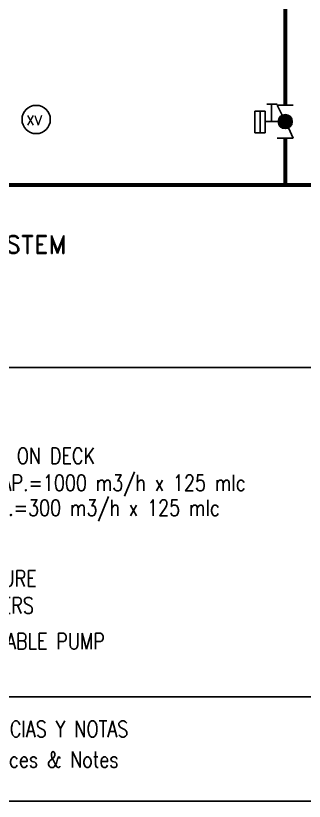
# Model space of a CAD drawing. Extents: x -22909.9 to -22897.8, y -4.7 to 4.1.
# Drawn here: x -22904.94 to -22903.843, y -4.711 to -1.724 of the extents above; entities that cross this region are included whole.
import ezdxf
from ezdxf.enums import TextEntityAlignment as Align

# ---------------------------------------------------------------- set-up
doc = ezdxf.new("R2010")
doc.units = 0
doc.header["$MEASUREMENT"] = 0
doc.layers.get('0').update_dxf_attribs({"linetype": 'CONTINUOUS'})
for name, color, linetype in [('CARGA', 7, 'CONTINUOUS'), ('DESCARGA', 5, 'CONTINUOUS'), ('FORMATO', 7, 'CONTINUOUS')]:
    doc.layers.add(name, color=color, linetype=linetype)
doc.styles.add('ROMAND', font='romand', dxfattribs={"height": 0.0339})
doc.styles.add('SIMPLEX', font='SIMPLEX.SHX')

# ---------------------------------------------------------------- blocks, each defined once
blk = doc.blocks.new('*X22')
at = {"color": 0}
for p, q in [((3.2725, 2.9365), (3.3005, 2.9645)), ((3.2725, 2.9366), (3.3003, 2.9645)), ((3.2725, 2.9368), (3.3002, 2.9645)), ((3.2725, 2.937), (3.3, 2.9645)), ((3.2725, 2.9372), (3.2998, 2.9645)), ((3.2725, 2.9373), (3.2996, 2.9645)), ((3.2725, 2.9375), (3.2995, 2.9645)), ((3.2725, 2.9377), (3.2993, 2.9645)), ((3.2725, 2.9379), (3.2991, 2.9645)), ((3.2725, 2.938), (3.2989, 2.9645)), ((3.2725, 2.9382), (3.2988, 2.9645)), ((3.2725, 2.9384), (3.2986, 2.9645)), ((3.2725, 2.9386), (3.2984, 2.9645)), ((3.2725, 2.9361), (3.3008, 2.9644)), ((3.2725, 2.9363), (3.3007, 2.9644)), ((3.2725, 2.9388), (3.2982, 2.9644)), ((3.2725, 2.939), (3.298, 2.9644)), ((3.2726, 2.935), (3.302, 2.9644)), ((3.2726, 2.9351), (3.3018, 2.9644)), ((3.2726, 2.9353), (3.3017, 2.9644)), ((3.2726, 2.9355), (3.3015, 2.9644)), ((3.2726, 2.9356), (3.3013, 2.9644)), ((3.2726, 2.9358), (3.3012, 2.9644)), ((3.2726, 2.936), (3.301, 2.9644)), ((3.2726, 2.9392), (3.2978, 2.9644)), ((3.2726, 2.9393), (3.2976, 2.9644)), ((3.2726, 2.9395), (3.2975, 2.9644)), ((3.2726, 2.9397), (3.2973, 2.9644)), ((3.2726, 2.9399), (3.2971, 2.9644)), ((3.2726, 2.9401), (3.2969, 2.9644)), ((3.2726, 2.9348), (3.3022, 2.9643)), ((3.2726, 2.9403), (3.2967, 2.9643)), ((3.2727, 2.9342), (3.3028, 2.9643)), ((3.2727, 2.9343), (3.3026, 2.9643)), ((3.2727, 2.9345), (3.3025, 2.9643)), ((3.2727, 2.9347), (3.3023, 2.9643)), ((3.2727, 2.9405), (3.2965, 2.9643)), ((3.2727, 2.9407), (3.2963, 2.9643)), ((3.2727, 2.9409), (3.2961, 2.9643)), ((3.2727, 2.934), (3.3029, 2.9642)), ((3.2727, 2.9411), (3.2959, 2.9642)), ((3.2728, 2.9334), (3.3036, 2.9642)), ((3.2728, 2.9336), (3.3034, 2.9642)), ((3.2728, 2.9337), (3.3033, 2.9642)), ((3.2728, 2.9339), (3.3031, 2.9642)), ((3.2728, 2.9413), (3.2957, 2.9642)), ((3.2728, 2.9415), (3.2955, 2.9642)), ((3.2728, 2.9417), (3.2953, 2.9642)), ((3.2729, 2.9328), (3.3042, 2.9641)), ((3.2729, 2.933), (3.304, 2.9641)), ((3.2729, 2.9331), (3.3039, 2.9641)), ((3.2729, 2.9333), (3.3037, 2.9641)), ((3.2729, 2.9419), (3.295, 2.9641)), ((3.2729, 2.9421), (3.2948, 2.9641)), ((3.2729, 2.9424), (3.2946, 2.964)), ((3.273, 2.9324), (3.3046, 2.964)), ((3.273, 2.9325), (3.3045, 2.964)), ((3.273, 2.9327), (3.3043, 2.964)), ((3.273, 2.9426), (3.2944, 2.964)), ((3.273, 2.9428), (3.2942, 2.964)), ((3.273, 2.9322), (3.3048, 2.9639)), ((3.2731, 2.9319), (3.3051, 2.9639)), ((3.2731, 2.9321), (3.3049, 2.9639)), ((3.2731, 2.943), (3.294, 2.9639)), ((3.2731, 2.9432), (3.2937, 2.9639)), ((3.2731, 2.9318), (3.3052, 2.9638)), ((3.2732, 2.9315), (3.3055, 2.9638)), ((3.2732, 2.9316), (3.3053, 2.9638)), ((3.2732, 2.9435), (3.2935, 2.9638)), ((3.2732, 2.9437), (3.2933, 2.9638)), ((3.2732, 2.9313), (3.3056, 2.9637)), ((3.2733, 2.9311), (3.3059, 2.9637)), ((3.2733, 2.9312), (3.3058, 2.9637)), ((3.2733, 2.9439), (3.293, 2.9637)), ((3.2733, 2.9442), (3.2928, 2.9637)), ((3.2733, 2.9309), (3.3061, 2.9636)), ((3.2734, 2.9306), (3.3063, 2.9636)), ((3.2734, 2.9308), (3.3062, 2.9636)), ((3.2734, 2.9444), (3.2926, 2.9636)), ((3.2734, 2.9305), (3.3065, 2.9635)), ((3.2735, 2.9302), (3.3068, 2.9635)), ((3.2735, 2.9304), (3.3066, 2.9635)), ((3.2735, 2.9447), (3.2923, 2.9635)), ((3.2735, 2.9449), (3.2921, 2.9635)), ((3.2736, 2.93), (3.307, 2.9634)), ((3.2736, 2.9301), (3.3069, 2.9634)), ((3.2736, 2.9451), (3.2918, 2.9634)), ((3.2736, 2.9298), (3.3072, 2.9633)), ((3.2737, 2.9295), (3.3074, 2.9633)), ((3.2737, 2.9297), (3.3073, 2.9633)), ((3.2737, 2.9454), (3.2916, 2.9633)), ((3.2737, 2.9457), (3.2913, 2.9632)), ((3.2738, 2.9293), (3.3077, 2.9632)), ((3.2738, 2.9294), (3.3076, 2.9632)), ((3.2738, 2.9459), (3.2911, 2.9631)), ((3.2739, 2.929), (3.308, 2.9631)), ((3.2739, 2.9291), (3.3078, 2.9631)), ((3.2739, 2.9462), (3.2908, 2.9631)), ((3.2739, 2.9289), (3.3081, 2.963)), ((3.274, 2.9287), (3.3082, 2.963)), ((3.274, 2.9464), (3.2905, 2.963)), ((3.274, 2.9286), (3.3084, 2.9629)), ((3.2741, 2.9285), (3.3085, 2.9629)), ((3.2741, 2.9467), (3.2903, 2.9629)), ((3.2741, 2.9284), (3.3086, 2.9628)), ((3.2742, 2.9281), (3.3089, 2.9628)), ((3.2742, 2.9282), (3.3088, 2.9628)), ((3.2742, 2.947), (3.29, 2.9628)), ((3.2743, 2.9278), (3.3091, 2.9627)), ((3.2743, 2.928), (3.309, 2.9627)), ((3.2743, 2.9473), (3.2897, 2.9627)), ((3.2744, 2.9276), (3.3094, 2.9626)), ((3.2744, 2.9277), (3.3093, 2.9626)), ((3.2744, 2.9476), (3.2894, 2.9625)), ((3.2745, 2.9273), (3.3096, 2.9625)), ((3.2745, 2.9275), (3.3095, 2.9625)), ((3.2746, 2.9271), (3.3099, 2.9624)), ((3.2746, 2.9272), (3.3098, 2.9624)), ((3.2746, 2.9479), (3.2891, 2.9624)), ((3.2747, 2.927), (3.31, 2.9623)), ((3.2747, 2.9482), (3.2888, 2.9623)), ((3.2747, 2.9268), (3.3101, 2.9622)), ((3.2748, 2.9267), (3.3103, 2.9622)), ((3.2748, 2.9485), (3.2885, 2.9622)), ((3.2748, 2.9266), (3.3104, 2.9621)), ((3.2749, 2.9265), (3.3105, 2.9621)), ((3.275, 2.9262), (3.3108, 2.962)), ((3.275, 2.9263), (3.3106, 2.962)), ((3.275, 2.9488), (3.2882, 2.962)), ((3.2751, 2.926), (3.311, 2.9619)), ((3.2751, 2.9261), (3.3109, 2.9619)), ((3.2751, 2.9492), (3.2878, 2.9619)), ((3.2752, 2.9259), (3.3111, 2.9618)), ((3.2752, 2.9258), (3.3112, 2.9617)), ((3.2753, 2.9256), (3.3113, 2.9617)), ((3.2753, 2.9495), (3.2875, 2.9617)), ((3.2754, 2.9254), (3.3116, 2.9616)), ((3.2754, 2.9255), (3.3115, 2.9616)), ((3.2755, 2.9253), (3.3117, 2.9615)), ((3.2755, 2.9499), (3.2871, 2.9615)), ((3.2755, 2.9252), (3.3118, 2.9614)), ((3.2756, 2.925), (3.3119, 2.9614)), ((3.2757, 2.9248), (3.3122, 2.9613)), ((3.2757, 2.9249), (3.312, 2.9613)), ((3.2757, 2.9502), (3.2868, 2.9613)), ((3.2758, 2.9247), (3.3123, 2.9612)), ((3.2758, 2.9246), (3.3124, 2.9611)), ((3.2759, 2.9245), (3.3125, 2.9611)), ((3.2759, 2.9506), (3.2864, 2.9611)), ((3.276, 2.9244), (3.3126, 2.961)), ((3.276, 2.9242), (3.3127, 2.9609)), ((3.2761, 2.9241), (3.3128, 2.9609)), ((3.2761, 2.951), (3.286, 2.9609)), ((3.2762, 2.9239), (3.3131, 2.9608)), ((3.2762, 2.924), (3.313, 2.9608)), ((3.2763, 2.9238), (3.3132, 2.9607)), ((3.2764, 2.9236), (3.3134, 2.9606)), ((3.2764, 2.9237), (3.3133, 2.9606)), ((3.2764, 2.9514), (3.2855, 2.9606)), ((3.2765, 2.9235), (3.3135, 2.9605)), ((3.2766, 2.9233), (3.3137, 2.9604)), ((3.2766, 2.9234), (3.3136, 2.9604)), ((3.2766, 2.9519), (3.2851, 2.9603)), ((3.2767, 2.9231), (3.3138, 2.9603)), ((3.2768, 2.923), (3.3139, 2.9602)), ((3.2768, 2.9229), (3.3141, 2.9601)), ((3.2769, 2.9228), (3.3142, 2.9601)), ((3.277, 2.9227), (3.3143, 2.96)), ((3.277, 2.9524), (3.2846, 2.96)), ((3.277, 2.9226), (3.3144, 2.9599)), ((3.2771, 2.9225), (3.3145, 2.9599)), ((3.2772, 2.9224), (3.3146, 2.9598)), ((3.2773, 2.9223), (3.3147, 2.9597)), ((3.2773, 2.9222), (3.3148, 2.9596)), ((3.2773, 2.953), (3.284, 2.9596)), ((3.2774, 2.9221), (3.3149, 2.9596)), ((3.2775, 2.922), (3.315, 2.9595)), ((3.2776, 2.9218), (3.3152, 2.9594)), ((3.2776, 2.9219), (3.3151, 2.9594)), ((3.2777, 2.9217), (3.3153, 2.9593)), ((3.2778, 2.9216), (3.3154, 2.9592)), ((3.2778, 2.9536), (3.2834, 2.9592)), ((3.2779, 2.9214), (3.3156, 2.9591)), ((3.2779, 2.9215), (3.3155, 2.9591)), ((3.278, 2.9213), (3.3157, 2.959)), ((3.2781, 2.9212), (3.3158, 2.9589)), ((3.2782, 2.9211), (3.3159, 2.9588)), ((3.2782, 2.921), (3.316, 2.9587)), ((3.2783, 2.9209), (3.3161, 2.9587)), ((3.2784, 2.9208), (3.3162, 2.9586)), ((3.2784, 2.9544), (3.2826, 2.9586)), ((3.2785, 2.9207), (3.3163, 2.9585)), ((3.2785, 2.9206), (3.3164, 2.9584)), ((3.2786, 2.9205), (3.3165, 2.9584)), ((3.2787, 2.9204), (3.3166, 2.9583)), ((3.2788, 2.9203), (3.3167, 2.9582)), ((3.2789, 2.9202), (3.3168, 2.9581)), ((3.2789, 2.9201), (3.3169, 2.958)), ((3.279, 2.92), (3.317, 2.9579)), ((3.2791, 2.9199), (3.3171, 2.9579)), ((3.2792, 2.9198), (3.3172, 2.9578)), ((3.2793, 2.9197), (3.3173, 2.9577)), ((3.2793, 2.9555), (3.2815, 2.9576)), ((3.2794, 2.9196), (3.3174, 2.9576)), ((3.2794, 2.9195), (3.3175, 2.9575)), ((3.2795, 2.9194), (3.3175, 2.9575)), ((3.2796, 2.9193), (3.3176, 2.9574)), ((3.2797, 2.9193), (3.3177, 2.9573)), ((3.2798, 2.9192), (3.3178, 2.9572)), ((3.2799, 2.9191), (3.3179, 2.9571)), ((3.28, 2.919), (3.318, 2.957)), ((3.28, 2.9189), (3.3181, 2.9569)), ((3.2801, 2.9188), (3.3182, 2.9569)), ((3.2802, 2.9187), (3.3183, 2.9568)), ((3.2803, 2.9186), (3.3184, 2.9567)), ((3.2804, 2.9185), (3.3184, 2.9566)), ((3.2805, 2.9184), (3.3185, 2.9565)), ((3.2806, 2.9184), (3.3186, 2.9564)), ((3.2807, 2.9183), (3.3187, 2.9563)), ((3.2807, 2.9182), (3.3188, 2.9562)), ((3.2808, 2.9181), (3.3189, 2.9561)), ((3.2809, 2.918), (3.319, 2.956)), ((3.281, 2.9179), (3.3191, 2.956)), ((3.2811, 2.9178), (3.3191, 2.9559)), ((3.2812, 2.9178), (3.3192, 2.9558)), ((3.2813, 2.9177), (3.3193, 2.9557)), ((3.2814, 2.9176), (3.3194, 2.9556)), ((3.2815, 2.9175), (3.3195, 2.9555)), ((3.2816, 2.9174), (3.3196, 2.9554)), ((3.2817, 2.9173), (3.3196, 2.9553)), ((3.2818, 2.9173), (3.3197, 2.9552)), ((3.2819, 2.9172), (3.3198, 2.9551)), ((3.282, 2.9171), (3.3199, 2.955)), ((3.2821, 2.917), (3.32, 2.9549)), ((3.2821, 2.9169), (3.3201, 2.9548)), ((3.2822, 2.9168), (3.3201, 2.9547)), ((3.2823, 2.9168), (3.3202, 2.9546)), ((3.2824, 2.9167), (3.3203, 2.9545)), ((3.2825, 2.9166), (3.3204, 2.9544)), ((3.2826, 2.9165), (3.3205, 2.9543)), ((3.2827, 2.9165), (3.3205, 2.9542)), ((3.2828, 2.9164), (3.3206, 2.9541)), ((3.2829, 2.9163), (3.3207, 2.9541)), ((3.283, 2.9162), (3.3208, 2.954)), ((3.2831, 2.9161), (3.3208, 2.9539)), ((3.2832, 2.9161), (3.3209, 2.9537)), ((3.2833, 2.916), (3.321, 2.9536)), ((3.2834, 2.9159), (3.3211, 2.9535)), ((3.2835, 2.9158), (3.3211, 2.9534)), ((3.2836, 2.9158), (3.3212, 2.9533)), ((3.2837, 2.9157), (3.3213, 2.9532)), ((3.2838, 2.9156), (3.3214, 2.9531)), ((3.2839, 2.9155), (3.3214, 2.953)), ((3.2841, 2.9155), (3.3215, 2.9529)), ((3.2842, 2.9154), (3.3216, 2.9528)), ((3.2843, 2.9153), (3.3217, 2.9527)), ((3.2844, 2.9153), (3.3217, 2.9526)), ((3.2845, 2.9152), (3.3218, 2.9525)), ((3.2846, 2.9151), (3.3219, 2.9524)), ((3.2847, 2.915), (3.3219, 2.9523)), ((3.2848, 2.915), (3.322, 2.9522)), ((3.2849, 2.9149), (3.3221, 2.9521)), ((3.285, 2.9148), (3.3221, 2.952)), ((3.2851, 2.9148), (3.3222, 2.9519)), ((3.2852, 2.9147), (3.3223, 2.9518)), ((3.2853, 2.9146), (3.3223, 2.9516)), ((3.2854, 2.9146), (3.3224, 2.9515)), ((3.2856, 2.9145), (3.3225, 2.9514)), ((3.2857, 2.9144), (3.3225, 2.9513)), ((3.2858, 2.9144), (3.3226, 2.9512)), ((3.2859, 2.9143), (3.3227, 2.9511)), ((3.286, 2.9142), (3.3227, 2.951)), ((3.2861, 2.9142), (3.3228, 2.9509)), ((3.2862, 2.9141), (3.3229, 2.9508)), ((3.2863, 2.914), (3.3229, 2.9506)), ((3.2865, 2.914), (3.323, 2.9505)), ((3.2866, 2.9139), (3.3231, 2.9504)), ((3.2867, 2.9139), (3.3231, 2.9503)), ((3.2868, 2.9138), (3.3232, 2.9502)), ((3.2869, 2.9137), (3.3232, 2.9501)), ((3.287, 2.9137), (3.3233, 2.95)), ((3.2871, 2.9136), (3.3234, 2.9498)), ((3.2873, 2.9136), (3.3234, 2.9497)), ((3.2874, 2.9135), (3.3235, 2.9496)), ((3.2875, 2.9134), (3.3235, 2.9495)), ((3.2876, 2.9134), (3.3236, 2.9494)), ((3.2877, 2.9133), (3.3237, 2.9492)), ((3.2879, 2.9133), (3.3237, 2.9491)), ((3.288, 2.9132), (3.3238, 2.949)), ((3.2881, 2.9132), (3.3238, 2.9489)), ((3.2882, 2.9131), (3.3239, 2.9488)), ((3.2883, 2.913), (3.3239, 2.9486)), ((3.2885, 2.913), (3.324, 2.9485)), ((3.2886, 2.9129), (3.324, 2.9484)), ((3.2887, 2.9129), (3.3241, 2.9483)), ((3.2888, 2.9128), (3.3242, 2.9482)), ((3.289, 2.9128), (3.3242, 2.948)), ((3.2891, 2.9127), (3.3243, 2.9479)), ((3.2892, 2.9127), (3.3243, 2.9478)), ((3.2893, 2.9126), (3.3244, 2.9477)), ((3.2895, 2.9126), (3.3244, 2.9475)), ((3.2896, 2.9125), (3.3245, 2.9474)), ((3.2897, 2.9125), (3.3245, 2.9473)), ((3.2898, 2.9124), (3.3246, 2.9471)), ((3.29, 2.9124), (3.3246, 2.947)), ((3.2901, 2.9123), (3.3247, 2.9469)), ((3.2902, 2.9123), (3.3247, 2.9468)), ((3.2904, 2.9122), (3.3248, 2.9466)), ((3.2905, 2.9122), (3.3248, 2.9465)), ((3.2906, 2.9121), (3.3248, 2.9464)), ((3.2907, 2.9121), (3.3249, 2.9462)), ((3.2909, 2.912), (3.3249, 2.9461)), ((3.291, 2.912), (3.325, 2.946)), ((3.2911, 2.912), (3.325, 2.9458)), ((3.2913, 2.9119), (3.3251, 2.9457)), ((3.2914, 2.9119), (3.3251, 2.9456)), ((3.2915, 2.9118), (3.3251, 2.9454)), ((3.2917, 2.9118), (3.3252, 2.9453)), ((3.2918, 2.9117), (3.3252, 2.9452)), ((3.292, 2.9117), (3.3253, 2.945)), ((3.2921, 2.9117), (3.3253, 2.9449)), ((3.2922, 2.9116), (3.3253, 2.9447)), ((3.2924, 2.9116), (3.3254, 2.9446)), ((3.2925, 2.9116), (3.3254, 2.9445)), ((3.2926, 2.9115), (3.3255, 2.9443)), ((3.2928, 2.9115), (3.3255, 2.9442)), ((3.2929, 2.9114), (3.3255, 2.944)), ((3.2931, 2.9114), (3.3256, 2.9439)), ((3.2932, 2.9114), (3.3256, 2.9438)), ((3.2934, 2.9113), (3.3256, 2.9436)), ((3.2935, 2.9113), (3.3257, 2.9435)), ((3.2936, 2.9113), (3.3257, 2.9433)), ((3.2938, 2.9112), (3.3257, 2.9432)), ((3.2939, 2.9112), (3.3258, 2.943)), ((3.2941, 2.9112), (3.3258, 2.9429)), ((3.2942, 2.9112), (3.3258, 2.9427)), ((3.2944, 2.9111), (3.3259, 2.9426)), ((3.2945, 2.9111), (3.3259, 2.9425)), ((3.2947, 2.9111), (3.3259, 2.9423)), ((3.2948, 2.911), (3.3259, 2.9421)), ((3.295, 2.911), (3.326, 2.942)), ((3.2951, 2.911), (3.326, 2.9418)), ((3.2953, 2.911), (3.326, 2.9417)), ((3.2954, 2.9109), (3.326, 2.9415)), ((3.2956, 2.9109), (3.3261, 2.9414)), ((3.2957, 2.9109), (3.3261, 2.9412)), ((3.2959, 2.9109), (3.3261, 2.9411)), ((3.2961, 2.9109), (3.3261, 2.9409)), ((3.2962, 2.9108), (3.3261, 2.9408)), ((3.2964, 2.9108), (3.3262, 2.9406)), ((3.2965, 2.9108), (3.3262, 2.9404)), ((3.2967, 2.9108), (3.3262, 2.9403)), ((3.2969, 2.9108), (3.3262, 2.9401)), ((3.297, 2.9108), (3.3262, 2.94)), ((3.2972, 2.9107), (3.3262, 2.9398)), ((3.2973, 2.9107), (3.3262, 2.9396)), ((3.2975, 2.9107), (3.3263, 2.9395)), ((3.2977, 2.9107), (3.3263, 2.9393)), ((3.2978, 2.9107), (3.3263, 2.9391)), ((3.298, 2.9107), (3.3263, 2.939)), ((3.2982, 2.9107), (3.3263, 2.9388)), ((3.2983, 2.9107), (3.3263, 2.9386)), ((3.2985, 2.9107), (3.3263, 2.9385)), ((3.2987, 2.9107), (3.3263, 2.9383)), ((3.2989, 2.9107), (3.3263, 2.9381)), ((3.299, 2.9107), (3.3263, 2.9379)), ((3.2992, 2.9107), (3.3263, 2.9378)), ((3.2994, 2.9107), (3.3263, 2.9376)), ((3.2996, 2.9107), (3.3263, 2.9374)), ((3.2997, 2.9107), (3.3263, 2.9372)), ((3.2999, 2.9107), (3.3263, 2.9371)), ((3.3001, 2.9107), (3.3263, 2.9369)), ((3.3003, 2.9107), (3.3263, 2.9367)), ((3.3005, 2.9107), (3.3263, 2.9365)), ((3.3007, 2.9107), (3.3263, 2.9363)), ((3.3008, 2.9107), (3.3263, 2.9361)), ((3.301, 2.9107), (3.3263, 2.936)), ((3.3012, 2.9107), (3.3263, 2.9358)), ((3.3014, 2.9107), (3.3263, 2.9356)), ((3.3016, 2.9107), (3.3262, 2.9354)), ((3.3018, 2.9108), (3.3262, 2.9352)), ((3.302, 2.9108), (3.3262, 2.935)), ((3.3022, 2.9108), (3.3262, 2.9348)), ((3.3024, 2.9108), (3.3262, 2.9346)), ((3.3026, 2.9108), (3.3261, 2.9344)), ((3.3028, 2.9109), (3.3261, 2.9342)), ((3.303, 2.9109), (3.3261, 2.934)), ((3.3032, 2.9109), (3.3261, 2.9338)), ((3.3034, 2.9109), (3.326, 2.9336)), ((3.3036, 2.911), (3.326, 2.9334)), ((3.3038, 2.911), (3.326, 2.9332)), ((3.304, 2.9111), (3.3259, 2.933)), ((3.3042, 2.9111), (3.3259, 2.9327)), ((3.3045, 2.9111), (3.3258, 2.9325)), ((3.3047, 2.9112), (3.3258, 2.9323)), ((3.3049, 2.9112), (3.3258, 2.9321)), ((3.3051, 2.9113), (3.3257, 2.9319)), ((3.3054, 2.9113), (3.3257, 2.9316)), ((3.3056, 2.9114), (3.3256, 2.9314)), ((3.3058, 2.9114), (3.3256, 2.9312)), ((3.3061, 2.9115), (3.3255, 2.9309)), ((3.3063, 2.9115), (3.3254, 2.9307)), ((3.3065, 2.9116), (3.3254, 2.9304)), ((3.3068, 2.9117), (3.3253, 2.9302)), ((3.307, 2.9118), (3.3252, 2.93)), ((3.3073, 2.9118), (3.3252, 2.9297)), ((3.3075, 2.9119), (3.3251, 2.9294)), ((3.3078, 2.912), (3.325, 2.9292)), ((3.3081, 2.9121), (3.3249, 2.9289)), ((3.3083, 2.9122), (3.3248, 2.9286)), ((3.3086, 2.9123), (3.3247, 2.9284)), ((3.3089, 2.9124), (3.3246, 2.9281)), ((3.3092, 2.9125), (3.3245, 2.9278)), ((3.3095, 2.9126), (3.3244, 2.9275)), ((3.3098, 2.9127), (3.3243, 2.9272)), ((3.3101, 2.9129), (3.3241, 2.9269)), ((3.3104, 2.913), (3.324, 2.9266)), ((3.3107, 2.9131), (3.3238, 2.9263)), ((3.311, 2.9133), (3.3237, 2.9259)), ((3.3114, 2.9135), (3.3235, 2.9256)), ((3.3117, 2.9136), (3.3233, 2.9252)), ((3.3121, 2.9138), (3.3231, 2.9249)), ((3.3125, 2.9141), (3.3229, 2.9245)), ((3.3129, 2.9143), (3.3227, 2.9241)), ((3.3134, 2.9145), (3.3224, 2.9236)), ((3.3138, 2.9148), (3.3221, 2.9232)), ((3.3143, 2.9152), (3.3218, 2.9227)), ((3.3149, 2.9155), (3.3214, 2.9221)), ((3.3155, 2.916), (3.321, 2.9215)), ((3.3163, 2.9166), (3.3204, 2.9207)), ((3.3176, 2.9177), (3.3193, 2.9194))]:
    blk.add_line(p, q, dxfattribs=at)

msp = doc.modelspace()

# ---------------------------------------------------------------- linework, layer by layer
at = {"layer": 'DESCARGA'}
for p, q in [((-22903.9857, -2.0599), (-22903.9463, -2.0599)), ((-22904.0307, -2.1699), (-22904.0307, -2.0866)), ((-22904.0307, -2.0866), (-22903.9913, -2.0866)), ((-22904.011, -2.1699), (-22904.011, -2.0866)), ((-22903.9913, -2.0866), (-22903.9913, -2.1699)), ((-22903.9671, -2.1266), (-22903.9671, -2.0612)), ((-22903.8849, -2.0642), (-22903.9458, -2.0642)), ((-22903.9458, -2.0642), (-22903.9273, -2.1024)), ((-22903.922, -2.1266), (-22903.9913, -2.1266)), ((-22903.9157, -2.1268), (-22903.9153, -2.1261)), ((-22903.9155, -2.1269), (-22903.9153, -2.1272)), ((-22903.9153, -2.1261), (-22903.9152, -2.1264)), ((-22903.9153, -2.1272), (-22903.915, -2.1265)), ((-22903.9035, -2.1507), (-22903.8849, -2.1891)), ((-22903.9913, -2.1699), (-22904.0307, -2.1699)), ((-22903.8849, -2.1891), (-22903.9458, -2.1891))]:
    msp.add_line(p, q, dxfattribs=at)
at = {"layer": 'DESCARGA', "const_width": 0.015}
for points in [[(-22904.0373, 0.5265), (-22903.9153, 0.5265), (-22903.9153, -2.0642)], [(-22903.9153, -2.1891), (-22903.9153, -2.3682)]]:
    msp.add_lwpolyline(points, dxfattribs=at)
at = {"layer": 'DESCARGA', "linetype": 'Continuous', "const_width": 0.015}
msp.add_lwpolyline([(-22900.8667, -2.3682), (-22907.2525, -2.3682)], dxfattribs=at)
at = {"layer": 'DESCARGA'}
for centre, radius in [((-22904.8622, -2.1186), 0.0538), ((-22903.9155, -2.1266), 0.0269)]:
    msp.add_circle(centre, radius, dxfattribs=at)
at = {"layer": 'FORMATO', "color": 4}
msp.add_line((-22903.4764, -3.0614), (-22909.8925, -3.0614), dxfattribs=at)
at = {"layer": 'FORMATO', "color": 1}
msp.add_line((-22903.4764, -4.314), (-22906.2873, -4.314), dxfattribs=at)
at = {"layer": 'FORMATO', "color": 2}
msp.add_line((-22897.8242, -4.7112), (-22909.8925, -4.7112), dxfattribs=at)

# ---------------------------------------------------------------- block references
at = {"layer": 'DESCARGA', "rotation": 90}
msp.add_blockref('*X22', (-22900.9779, -5.426), dxfattribs=at)

# ---------------------------------------------------------------- texts
at = {"layer": 'CARGA', "color": 6, "style": 'SIMPLEX', "width": 0.8}
for s, p in [('TWO SPEED ELECTRIC MOTORS ON DECK', (-22905.3034, -3.4285)), ('ONE ON EACH CARGO TK. CAP.=1000 m3/h x 125 mlc', (-22904.9887, -3.5308)), ('ONE ON EACH SLOP TK. CAP.=300 m3/h x 125 mlc', (-22905.0418, -3.6256)), ('SUCTION & DISCHARGE PRESSURE', (-22905.4247, -3.8946)), ('TRANSDUCERS & AMPERE METERS', (-22905.4322, -3.9969)), ('3.- HYDRAULICALLY DRIVEN PORTABLE PUMP', (-22905.3451, -4.1333))]:
    msp.add_text(s, height=0.061105, dxfattribs=at).set_placement(p, align=Align.CENTER)
at = {"layer": 'DESCARGA', "style": 'ROMAND'}
for s, height, p in [('XV', 0.03658, (-22904.9002, -2.1399)), ('TO COW SYSTEM', 0.067734, (-22905.4976, -2.628))]:
    msp.add_text(s, height=height, dxfattribs=at).set_placement(p)
at = {"layer": 'FORMATO', "color": 6, "style": 'SIMPLEX', "width": 0.8}
for s, p in [('REFERENCIAS Y NOTAS', (-22904.8826, -4.4668)), ('References & Notes', (-22904.8818, -4.5832))]:
    msp.add_text(s, height=0.061105, dxfattribs=at).set_placement(p, align=Align.CENTER)

doc.saveas('drawing.dxf')
